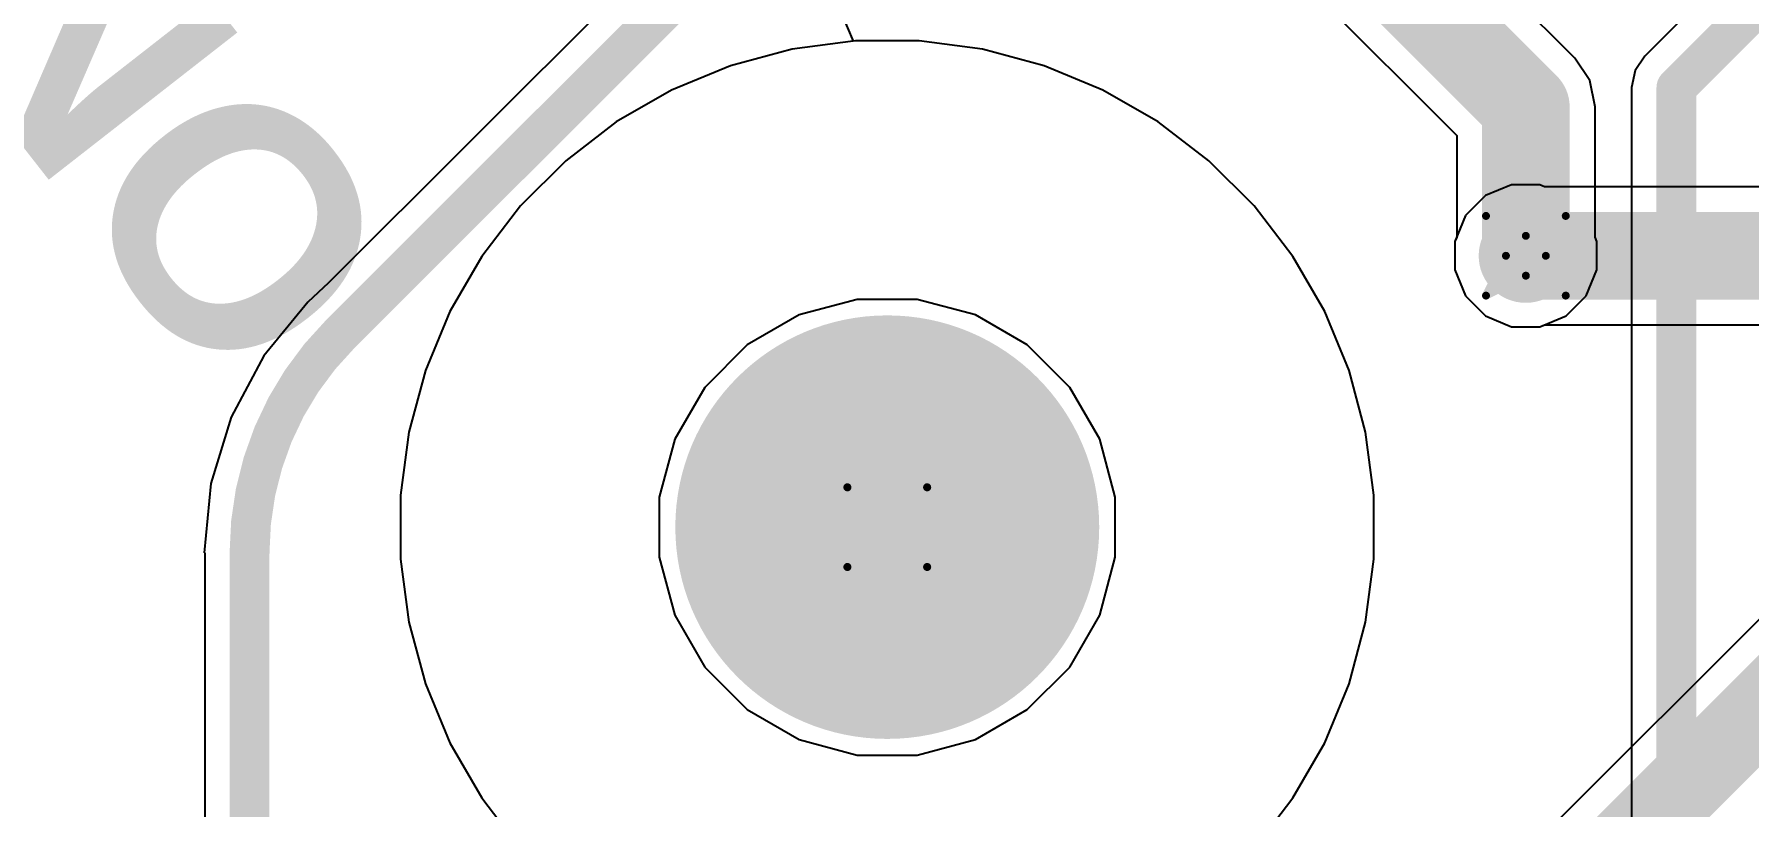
# Model space of a CAD drawing. Header units: inches. Extents: x -5 to 247, y -53 to 67.
# Drawn here: x 5.12 to 16.04, y -4.19 to 0.73 of the extents above; entities that cross this region are included whole.
import ezdxf

# ---------------------------------------------------------------- set-up
doc = ezdxf.new("R2010")
doc.units = ezdxf.units.IN
for name, color, linetype in [('Board Outline', 216, 'Continuous'), ('Bottom Layer', 5, 'Continuous'), ('Bottom Solder', 6, 'Continuous'), ('Drill Drawing', 1, 'Continuous'), ('Multi-Layer', 9, 'Continuous'), ('Pad Holes', 156, 'Continuous'), ('Top Layer', 1, 'Continuous'), ('Top Overlay', 2, 'Continuous'), ('Top Solder', 216, 'Continuous'), ('Via Holes', 16, 'Continuous')]:
    doc.layers.add(name, color=color, linetype=linetype)
doc.styles.add('Arial_Bold', font='', dxfattribs={"height": 0.2})
doc.styles.get('Arial_Bold').set_extended_font_data('Arial', bold=True)

# ---------------------------------------------------------------- blocks, each defined once
blk = doc.blocks.new('TS_1087E_B3D2_68')
at = {"layer": 'Bottom Layer'}
h = blk.add_hatch(color=5, dxfattribs=at)
edge = h.paths.add_edge_path()
edge.add_arc((-1.05, 3.2), 0.9, 0, 360)
h = blk.add_hatch(color=5, dxfattribs=at)
edge = h.paths.add_edge_path()
edge.add_arc((1.05, 2.15), 0.8, 0, 360)
h = blk.add_hatch(color=5, dxfattribs=at)
edge = h.paths.add_edge_path()
edge.add_arc((1.05, -2.15), 0.8, 0, 360)
h = blk.add_hatch(color=5, dxfattribs=at)
edge = h.paths.add_edge_path()
edge.add_arc((-1.05, -3.2), 0.9, 0, 360)
at = {"layer": 'Bottom Solder'}
h = blk.add_hatch(color=6, dxfattribs=at)
edge = h.paths.add_edge_path()
edge.add_arc((-1.05, 3.2), 1.002, 0, 360)
h = blk.add_hatch(color=6, dxfattribs=at)
edge = h.paths.add_edge_path()
edge.add_arc((1.05, 2.15), 0.902, 0, 360)
h = blk.add_hatch(color=6, dxfattribs=at)
edge = h.paths.add_edge_path()
edge.add_arc((1.05, -2.15), 0.902, 0, 360)
h = blk.add_hatch(color=6, dxfattribs=at)
edge = h.paths.add_edge_path()
edge.add_arc((-1.05, -3.2), 1.002, 0, 360)
at = {"layer": 'Multi-Layer'}
h = blk.add_hatch(color=9, dxfattribs=at)
edge = h.paths.add_edge_path()
edge.add_arc((-1.05, 3.2), 0.9, 0, 360)
h = blk.add_hatch(color=9, dxfattribs=at)
edge = h.paths.add_edge_path()
edge.add_arc((1.05, 2.15), 0.8, 0, 360)
h = blk.add_hatch(color=9, dxfattribs=at)
edge = h.paths.add_edge_path()
edge.add_arc((1.05, -2.15), 0.8, 0, 360)
h = blk.add_hatch(color=9, dxfattribs=at)
edge = h.paths.add_edge_path()
edge.add_arc((-1.05, -3.2), 0.9, 0, 360)
at = {"layer": 'Pad Holes'}
h = blk.add_hatch(color=7, dxfattribs=at)
edge = h.paths.add_edge_path()
edge.add_arc((-1.05, 3.2), 0.5, 0, 360)
h = blk.add_hatch(color=7, dxfattribs=at)
edge = h.paths.add_edge_path()
edge.add_arc((1.05, 2.15), 0.45, 0, 360)
h = blk.add_hatch(color=7, dxfattribs=at)
edge = h.paths.add_edge_path()
edge.add_arc((1.05, -2.15), 0.45, 0, 360)
h = blk.add_hatch(color=7, dxfattribs=at)
edge = h.paths.add_edge_path()
edge.add_arc((-1.05, -3.2), 0.5, 0, 360)
at = {"layer": 'Top Layer'}
h = blk.add_hatch(color=1, dxfattribs=at)
edge = h.paths.add_edge_path()
edge.add_arc((-1.05, 3.2), 0.9, 0, 360)
h = blk.add_hatch(color=1, dxfattribs=at)
edge = h.paths.add_edge_path()
edge.add_arc((1.05, 2.15), 0.8, 0, 360)
h = blk.add_hatch(color=1, dxfattribs=at)
edge = h.paths.add_edge_path()
edge.add_arc((1.05, -2.15), 0.8, 0, 360)
h = blk.add_hatch(color=1, dxfattribs=at)
edge = h.paths.add_edge_path()
edge.add_arc((-1.05, -3.2), 0.9, 0, 360)
at = {"layer": 'Top Solder'}
h = blk.add_hatch(color=216, dxfattribs=at)
edge = h.paths.add_edge_path()
edge.add_arc((-1.05, 3.2), 1.002, 0, 360)
h = blk.add_hatch(color=216, dxfattribs=at)
edge = h.paths.add_edge_path()
edge.add_arc((1.05, 2.15), 0.902, 0, 360)
h = blk.add_hatch(color=216, dxfattribs=at)
edge = h.paths.add_edge_path()
edge.add_arc((1.05, -2.15), 0.902, 0, 360)
h = blk.add_hatch(color=216, dxfattribs=at)
edge = h.paths.add_edge_path()
edge.add_arc((-1.05, -3.2), 1.002, 0, 360)
at = {"layer": 'Top Overlay'}
for points in [[(0.203, 3.937, 0.127, 0.127, 0), (1.194, 3.937, 0.127, 0.127, 0)], [(1.194, 3.175, 0.127, 0.127, 0), (1.194, 3.937, 0.127, 0.127, 0)], [(-1.575, -1.854, 0.127, 0.127, 0), (-1.575, 1.93, 0.127, 0.127, 0)], [(-2.007, 1.168, 0.127, 0.127, 0), (-1.579, 1.168, 0.127, 0.127, 0)], [(-2.007, -1.092, 0.127, 0.127, 0), (-2.007, 1.168, 0.127, 0.127, 0)], [(-1.575, 1.164, 0.127, 0.127, 0), (-1.579, 1.168, 0.127, 0.127, 0)], [(1.194, -0.991, 0.127, 0.127, 0), (1.194, 1.092, 0.127, 0.127, 0)], [(-2.007, -1.092, 0.127, 0.127, 0), (-1.579, -1.092, 0.127, 0.127, 0)], [(1.194, -3.937, 0.127, 0.127, 0), (1.194, -3.175, 0.127, 0.127, 0)], [(0.203, -3.937, 0.127, 0.127, 0), (1.194, -3.937, 0.127, 0.127, 0)]]:
    blk.add_lwpolyline(points, format="xyseb", dxfattribs=at)
for points in [[(0.171, 3.937, 0.0635, 0.0635, 1), (0.235, 3.937, 0.0635, 0.0635, 1)], [(1.162, 3.937, 0.0635, 0.0635, 1), (1.226, 3.937, 0.0635, 0.0635, 1)], [(1.162, 3.937, 0.0635, 0.0635, 1), (1.226, 3.937, 0.0635, 0.0635, 1)], [(1.162, 3.175, 0.0635, 0.0635, 1), (1.226, 3.175, 0.0635, 0.0635, 1)], [(-1.607, 1.93, 0.0635, 0.0635, 1), (-1.543, 1.93, 0.0635, 0.0635, 1)], [(-2.038, 1.168, 0.0635, 0.0635, 1), (-1.975, 1.168, 0.0635, 0.0635, 1)], [(-2.038, 1.168, 0.0635, 0.0635, 1), (-1.975, 1.168, 0.0635, 0.0635, 1)], [(-1.611, 1.168, 0.0635, 0.0635, 1), (-1.548, 1.168, 0.0635, 0.0635, 1)], [(-1.611, 1.168, 0.0635, 0.0635, 1), (-1.548, 1.168, 0.0635, 0.0635, 1)], [(-1.607, 1.164, 0.0635, 0.0635, 1), (-1.543, 1.164, 0.0635, 0.0635, 1)], [(1.162, 1.092, 0.0635, 0.0635, 1), (1.226, 1.092, 0.0635, 0.0635, 1)], [(1.162, -0.991, 0.0635, 0.0635, 1), (1.226, -0.991, 0.0635, 0.0635, 1)], [(-2.038, -1.092, 0.0635, 0.0635, 1), (-1.975, -1.092, 0.0635, 0.0635, 1)], [(-2.038, -1.092, 0.0635, 0.0635, 1), (-1.975, -1.092, 0.0635, 0.0635, 1)], [(-1.611, -1.092, 0.0635, 0.0635, 1), (-1.548, -1.092, 0.0635, 0.0635, 1)], [(-1.607, -1.854, 0.0635, 0.0635, 1), (-1.543, -1.854, 0.0635, 0.0635, 1)], [(1.162, -3.175, 0.0635, 0.0635, 1), (1.226, -3.175, 0.0635, 0.0635, 1)], [(0.171, -3.937, 0.0635, 0.0635, 1), (0.235, -3.937, 0.0635, 0.0635, 1)], [(1.162, -3.937, 0.0635, 0.0635, 1), (1.226, -3.937, 0.0635, 0.0635, 1)], [(1.162, -3.937, 0.0635, 0.0635, 1), (1.226, -3.937, 0.0635, 0.0635, 1)]]:
    blk.add_lwpolyline(points, format="xyseb", close=True, dxfattribs=at)

msp = doc.modelspace()

# ---------------------------------------------------------------- hatches: boundary and pattern name
at = {"layer": 'Bottom Layer'}
h = msp.add_hatch(color=5, dxfattribs=at)
edge = h.paths.add_edge_path()
edge.add_arc((14.621, -0.678), 0.3, 0, 360)
h = msp.add_hatch(color=5, dxfattribs=at)
edge = h.paths.add_edge_path()
edge.add_arc((10.554, -2.408), 1.3, 0, 360)
at = {"layer": 'Bottom Solder'}
h = msp.add_hatch(color=6, dxfattribs=at)
edge = h.paths.add_edge_path()
edge.add_arc((10.554, -2.408), 1.35, 0, 360)
at = {"layer": 'Multi-Layer'}
h = msp.add_hatch(color=9, dxfattribs=at)
edge = h.paths.add_edge_path()
edge.add_arc((10.554, -2.408), 1.3, 0, 360)
at = {"layer": 'Pad Holes'}
h = msp.add_hatch(color=7, dxfattribs=at)
edge = h.paths.add_edge_path()
edge.add_arc((10.554, -2.408), 1.05, 0, 360)
at = {"layer": 'Top Layer'}
h = msp.add_hatch(color=1, dxfattribs=at)
edge = h.paths.add_edge_path()
edge.add_arc((14.621, -0.678), 0.3, 0, 360)
h = msp.add_hatch(color=1, dxfattribs=at)
edge = h.paths.add_edge_path()
edge.add_arc((10.554, -2.408), 1.3, 0, 360)
at = {"layer": 'Top Solder'}
h = msp.add_hatch(color=216, dxfattribs=at)
edge = h.paths.add_edge_path()
edge.add_arc((10.554, -2.408), 1.35, 0, 360)
at = {"layer": 'Via Holes'}
h = msp.add_hatch(color=7, dxfattribs=at)
edge = h.paths.add_edge_path()
edge.add_arc((14.621, -0.678), 0.15, 0, 360)

# ---------------------------------------------------------------- linework, layer by layer
at = {"layer": 'Board Outline'}
msp.add_lwpolyline([(0, 0, 0.254, 0.254, -0.060305), (5.433, 6.058, 0.254, 0.254, 0)], format="xyseb", dxfattribs=at)
for points in [[(11.604, -2.408, 0.254, 0.254, 1), (9.504, -2.408, 0.254, 0.254, 1)], [(9.441, -2.408, 0.127, 0.127, 1), (9.568, -2.408, 0.127, 0.127, 1)], [(11.541, -2.408, 0.127, 0.127, 1), (11.668, -2.408, 0.127, 0.127, 1)]]:
    msp.add_lwpolyline(points, format="xyseb", close=True, dxfattribs=at)
at = {"layer": 'Bottom Layer'}
for p, q in [((14.365, -0.294), (14.238, -0.422)), ((14.531, -0.226), (14.365, -0.294)), ((14.711, -0.226), (14.531, -0.226)), ((14.741, -0.238), (14.711, -0.226)), ((17.635, -0.238), (14.741, -0.238)), ((14.238, -0.422), (14.169, -0.588)), ((14.169, -0.588), (14.169, -0.768)), ((14.169, -0.768), (14.238, -0.934)), ((10.363, -0.956), (9.993, -1.055)), ((10.745, -0.956), (10.363, -0.956)), ((11.115, -1.055), (10.745, -0.956)), ((14.238, -0.934), (14.365, -1.061)), ((9.993, -1.055), (9.662, -1.246)), ((11.446, -1.246), (11.115, -1.055)), ((14.365, -1.061), (14.531, -1.13)), ((14.531, -1.13), (14.711, -1.13)), ((14.711, -1.13), (14.741, -1.118)), ((14.741, -1.118), (17.635, -1.118)), ((9.662, -1.246), (9.392, -1.517)), ((11.716, -1.517), (11.446, -1.246)), ((17.794, -1.308), (13.594, -5.508)), ((9.392, -1.517), (9.201, -1.848)), ((11.907, -1.848), (11.716, -1.517)), ((9.201, -1.848), (9.102, -2.217)), ((12.006, -2.217), (11.907, -1.848)), ((9.102, -2.217), (9.102, -2.6)), ((12.006, -2.6), (12.006, -2.217)), ((9.102, -2.6), (9.201, -2.969)), ((11.907, -2.969), (12.006, -2.6)), ((9.201, -2.969), (9.392, -3.3)), ((11.716, -3.3), (11.907, -2.969)), ((9.392, -3.3), (9.662, -3.571)), ((11.446, -3.571), (11.716, -3.3)), ((9.662, -3.571), (9.993, -3.762)), ((11.115, -3.762), (11.446, -3.571)), ((9.993, -3.762), (10.363, -3.861)), ((10.745, -3.861), (11.115, -3.762)), ((10.363, -3.861), (10.745, -3.861))]:
    msp.add_line(p, q, dxfattribs=at)
for points in [[(13.766, -5.922, 0.508, 0.508, 0), (19.981, 0.292, 0.508, 0.508, 0)], [(14.621, -0.678, 0.559, 0.559, 0), (17.755, -0.678, 0.559, 0.559, 0)]]:
    msp.add_lwpolyline(points, format="xyseb", dxfattribs=at)
msp.add_lwpolyline([(14.482, -0.678, 0.279, 0.279, 1), (14.761, -0.678, 0.279, 0.279, 1)], format="xyseb", close=True, dxfattribs=at)
at = {"layer": 'Drill Drawing'}
for points in [[(14.367, -0.424, 0.0508, 0.0508, 0), (14.621, -0.551, 0.0508, 0.0508, 0)], [(14.367, -0.424, 0.0508, 0.0508, 0), (14.494, -0.678, 0.0508, 0.0508, 0)], [(14.621, -0.551, 0.0508, 0.0508, 0), (14.875, -0.424, 0.0508, 0.0508, 0)], [(14.748, -0.678, 0.0508, 0.0508, 0), (14.875, -0.424, 0.0508, 0.0508, 0)], [(14.367, -0.932, 0.0508, 0.0508, 0), (14.494, -0.678, 0.0508, 0.0508, 0)], [(14.748, -0.678, 0.0508, 0.0508, 0), (14.875, -0.932, 0.0508, 0.0508, 0)], [(14.367, -0.932, 0.0508, 0.0508, 0), (14.621, -0.805, 0.0508, 0.0508, 0)], [(14.621, -0.805, 0.0508, 0.0508, 0), (14.875, -0.932, 0.0508, 0.0508, 0)], [(10.3, -2.154, 0.0508, 0.0508, 0), (10.808, -2.154, 0.0508, 0.0508, 0)], [(10.3, -2.662, 0.0508, 0.0508, 0), (10.3, -2.154, 0.0508, 0.0508, 0)], [(10.808, -2.662, 0.0508, 0.0508, 0), (10.808, -2.154, 0.0508, 0.0508, 0)], [(10.3, -2.662, 0.0508, 0.0508, 0), (10.808, -2.662, 0.0508, 0.0508, 0)]]:
    msp.add_lwpolyline(points, format="xyseb", dxfattribs=at)
for points in [[(14.355, -0.424, 0.0254, 0.0254, 1), (14.38, -0.424, 0.0254, 0.0254, 1)], [(14.355, -0.424, 0.0254, 0.0254, 1), (14.38, -0.424, 0.0254, 0.0254, 1)], [(14.863, -0.424, 0.0254, 0.0254, 1), (14.888, -0.424, 0.0254, 0.0254, 1)], [(14.863, -0.424, 0.0254, 0.0254, 1), (14.888, -0.424, 0.0254, 0.0254, 1)], [(14.609, -0.551, 0.0254, 0.0254, 1), (14.634, -0.551, 0.0254, 0.0254, 1)], [(14.609, -0.551, 0.0254, 0.0254, 1), (14.634, -0.551, 0.0254, 0.0254, 1)], [(14.482, -0.678, 0.0254, 0.0254, 1), (14.507, -0.678, 0.0254, 0.0254, 1)], [(14.482, -0.678, 0.0254, 0.0254, 1), (14.507, -0.678, 0.0254, 0.0254, 1)], [(14.736, -0.678, 0.0254, 0.0254, 1), (14.761, -0.678, 0.0254, 0.0254, 1)], [(14.736, -0.678, 0.0254, 0.0254, 1), (14.761, -0.678, 0.0254, 0.0254, 1)], [(14.609, -0.805, 0.0254, 0.0254, 1), (14.634, -0.805, 0.0254, 0.0254, 1)], [(14.609, -0.805, 0.0254, 0.0254, 1), (14.634, -0.805, 0.0254, 0.0254, 1)], [(14.355, -0.932, 0.0254, 0.0254, 1), (14.38, -0.932, 0.0254, 0.0254, 1)], [(14.355, -0.932, 0.0254, 0.0254, 1), (14.38, -0.932, 0.0254, 0.0254, 1)], [(14.863, -0.932, 0.0254, 0.0254, 1), (14.888, -0.932, 0.0254, 0.0254, 1)], [(14.863, -0.932, 0.0254, 0.0254, 1), (14.888, -0.932, 0.0254, 0.0254, 1)], [(10.287, -2.154, 0.0254, 0.0254, 1), (10.313, -2.154, 0.0254, 0.0254, 1)], [(10.287, -2.154, 0.0254, 0.0254, 1), (10.313, -2.154, 0.0254, 0.0254, 1)], [(10.795, -2.154, 0.0254, 0.0254, 1), (10.821, -2.154, 0.0254, 0.0254, 1)], [(10.795, -2.154, 0.0254, 0.0254, 1), (10.821, -2.154, 0.0254, 0.0254, 1)], [(10.287, -2.662, 0.0254, 0.0254, 1), (10.313, -2.662, 0.0254, 0.0254, 1)], [(10.287, -2.662, 0.0254, 0.0254, 1), (10.313, -2.662, 0.0254, 0.0254, 1)], [(10.795, -2.662, 0.0254, 0.0254, 1), (10.821, -2.662, 0.0254, 0.0254, 1)], [(10.795, -2.662, 0.0254, 0.0254, 1), (10.821, -2.662, 0.0254, 0.0254, 1)]]:
    msp.add_lwpolyline(points, format="xyseb", close=True, dxfattribs=at)
at = {"layer": 'Top Layer'}
for p, q in [((14.933, 0.582), (12.815, 2.7)), ((17.271, 2.487), (15.379, 0.595)), ((12.031, 2.239), (14.181, 0.089)), ((9.506, 1.661), (6.994, -0.851)), ((10.338, 0.69), (10.266, 0.86)), ((10.351, 0.692), (9.948, 0.639)), ((10.351, 0.692), (10.338, 0.69)), ((10.554, 0.692), (10.351, 0.692)), ((10.757, 0.692), (10.351, 0.692)), ((10.757, 0.692), (10.554, 0.692)), ((11.16, 0.639), (10.757, 0.692)), ((11.16, 0.639), (10.757, 0.692)), ((9.948, 0.639), (9.555, 0.533)), ((11.553, 0.533), (11.16, 0.639)), ((11.553, 0.533), (11.16, 0.639)), ((15.028, 0.44), (14.933, 0.582)), ((15.379, 0.595), (15.317, 0.503)), ((9.555, 0.533), (9.18, 0.378)), ((11.928, 0.378), (11.553, 0.533)), ((11.928, 0.378), (11.553, 0.533)), ((15.062, 0.271), (15.028, 0.44)), ((15.317, 0.503), (15.295, 0.394)), ((9.18, 0.378), (8.828, 0.175)), ((12.28, 0.175), (11.928, 0.378)), ((12.28, 0.175), (11.928, 0.378)), ((15.295, 0.394), (15.295, 0.394)), ((15.295, 0.394), (15.295, -5.347)), ((15.062, -0.559), (15.062, 0.271)), ((8.828, 0.175), (8.506, -0.073)), ((12.602, -0.073), (12.28, 0.175)), ((12.602, -0.073), (12.28, 0.175)), ((14.181, 0.089), (14.181, -0.559)), ((8.506, -0.073), (8.218, -0.36)), ((12.89, -0.36), (12.602, -0.073)), ((12.89, -0.36), (12.602, -0.073)), ((8.218, -0.36), (7.971, -0.682)), ((13.137, -0.682), (12.89, -0.36)), ((13.137, -0.682), (12.89, -0.36)), ((14.181, -0.559), (14.169, -0.588)), ((14.169, -0.588), (14.169, -0.768)), ((15.074, -0.588), (15.062, -0.559)), ((15.074, -0.768), (15.074, -0.588)), ((7.971, -0.682), (7.768, -1.034)), ((13.34, -1.034), (13.137, -0.682)), ((13.34, -1.034), (13.137, -0.682)), ((6.994, -0.851), (6.864, -0.973)), ((14.169, -0.768), (14.238, -0.934)), ((15.005, -0.934), (15.074, -0.768)), ((6.864, -0.973), (6.583, -1.316)), ((6.864, -0.973), (6.864, -0.973)), ((14.238, -0.934), (14.365, -1.061)), ((14.878, -1.061), (15.005, -0.934)), ((7.768, -1.034), (7.612, -1.41)), ((13.496, -1.41), (13.34, -1.034)), ((13.496, -1.41), (13.34, -1.034)), ((14.365, -1.061), (14.531, -1.13)), ((14.711, -1.13), (14.878, -1.061)), ((14.531, -1.13), (14.711, -1.13)), ((6.583, -1.316), (6.374, -1.706)), ((7.612, -1.41), (7.507, -1.802)), ((13.601, -1.802), (13.496, -1.41)), ((13.601, -1.802), (13.496, -1.41)), ((6.374, -1.706), (6.245, -2.13)), ((7.507, -1.802), (7.454, -2.205)), ((13.654, -2.205), (13.601, -1.802)), ((13.654, -2.205), (13.601, -1.802)), ((6.245, -2.13), (6.202, -2.571)), ((7.454, -2.205), (7.454, -2.408)), ((13.654, -2.408), (13.654, -2.205)), ((13.654, -2.612), (13.654, -2.205)), ((7.454, -2.408), (7.454, -2.408)), ((7.454, -2.408), (7.454, -2.612)), ((13.654, -2.612), (13.654, -2.408)), ((6.202, -2.571), (6.207, -2.571)), ((6.207, -2.571), (6.207, -5.049)), ((7.454, -2.612), (7.507, -3.014)), ((13.601, -3.014), (13.654, -2.612)), ((13.601, -3.014), (13.654, -2.612)), ((7.507, -3.014), (7.612, -3.407)), ((13.496, -3.407), (13.601, -3.014)), ((13.496, -3.407), (13.601, -3.014)), ((7.612, -3.407), (7.768, -3.782)), ((13.34, -3.782), (13.496, -3.407)), ((13.34, -3.782), (13.496, -3.407)), ((7.768, -3.782), (7.971, -4.134)), ((13.137, -4.134), (13.34, -3.782)), ((13.137, -4.134), (13.34, -3.782)), ((7.971, -4.134), (8.218, -4.457)), ((12.89, -4.457), (13.137, -4.134)), ((12.89, -4.457), (13.137, -4.134))]:
    msp.add_line(p, q, dxfattribs=at)
for points in [[(11.82, 3.073, 0.559, 0.559, 0), (14.621, 0.271, 0.559, 0.559, 0)], [(15.58, 0.394, 0.254, 0.254, 0), (17.472, 2.286, 0.254, 0.254, 0)], [(7.069, -1.178, 0.254, 0.254, 0), (10.069, 1.822, 0.254, 0.254, 0)], [(14.621, -0.678, 0.559, 0.559, 0), (14.621, 0.271, 0.559, 0.559, 0)], [(15.58, -5.465, 0.254, 0.254, 0), (15.58, 0.394, 0.254, 0.254, 0)], [(6.492, -2.571, 0.254, 0.254, -0.198912), (7.069, -1.178, 0.254, 0.254, 0)], [(6.492, -5.049, 0.254, 0.254, 0), (6.492, -2.571, 0.254, 0.254, 0)]]:
    msp.add_lwpolyline(points, format="xyseb", dxfattribs=at)
for points in [[(14.482, 0.271, 0.279, 0.279, 1), (14.761, 0.271, 0.279, 0.279, 1)], [(14.482, 0.271, 0.279, 0.279, 1), (14.761, 0.271, 0.279, 0.279, 1)], [(15.517, 0.394, 0.127, 0.127, 1), (15.644, 0.394, 0.127, 0.127, 1)], [(15.517, 0.394, 0.127, 0.127, 1), (15.644, 0.394, 0.127, 0.127, 1)], [(14.482, -0.678, 0.279, 0.279, 1), (14.761, -0.678, 0.279, 0.279, 1)], [(7.006, -1.178, 0.127, 0.127, 1), (7.133, -1.178, 0.127, 0.127, 1)], [(7.006, -1.178, 0.127, 0.127, 1), (7.133, -1.178, 0.127, 0.127, 1)], [(6.429, -2.571, 0.127, 0.127, 1), (6.556, -2.571, 0.127, 0.127, 1)], [(6.429, -2.571, 0.127, 0.127, 1), (6.556, -2.571, 0.127, 0.127, 1)]]:
    msp.add_lwpolyline(points, format="xyseb", close=True, dxfattribs=at)

# ---------------------------------------------------------------- block references
at = {"rotation": 308.0000000000001}
msp.add_blockref('TS_1087E_B3D2_68', (9.093, 4.623), dxfattribs=at)

# ---------------------------------------------------------------- texts
at = {"layer": 'Top Overlay', "style": 'Arial_Bold'}
msp.add_text('ON/OFF', height=1.524, rotation=128, dxfattribs=at).set_placement((7.521, -0.672))

doc.saveas('drawing.dxf')
